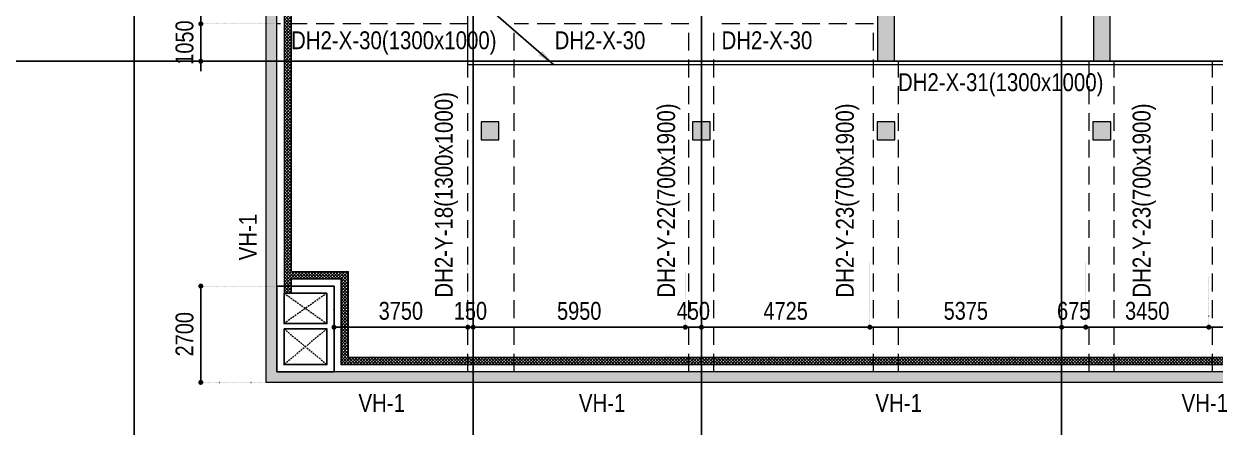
# Model space of a CAD drawing. Header units: millimetres. Extents: x 2356525 to 2927188, y -665534 to -417818.
# Drawn here: x 2727843 to 2761243, y -620237 to -608931 of the extents above; entities that cross this region are included whole.
import ezdxf
from ezdxf.enums import TextEntityAlignment as Align

# ---------------------------------------------------------------- set-up
doc = ezdxf.new("R2010")
doc.units = ezdxf.units.MM
doc.header["$LTSCALE"] = 200
doc.header["$MEASUREMENT"] = 0
for name, pattern in [('$1$HIDDEN', [0.375, 0.25, -0.125]), ('CHG_XX_Cot_Ham 2$0$MB_Luoi truc$0$HTT Hidden 21', [3, 2, -1]), ('CHG_XX_Damsan_Ham 2$0$CHG_XX_Damsan_Ham 2$0$HIDDEN', [0.375, 0.25, -0.125]), ('CHG_XX_Luoi truc$0$MB_Luoi truc$0$Center101', [13, 10, -1, 1, -1]), ('DOT2', [0.125, 0, -0.125])]:
    doc.linetypes.add(name, pattern=pattern)
doc.layers.get('0').update_dxf_attribs({"lineweight": 9})
doc.layers.get('Defpoints').update_dxf_attribs({"color": 10, "lineweight": 0})
for name, color, linetype, lineweight in [('$0$CHG_XX_Damsan_Ham 2$0$Start net bao', 3, 'Continuous', 18), ('$0$DMo', 9, '$1$HIDDEN', 9), ('CHG_XX_Cot_Ham 2$0$NS-Pier-H2', 150, 'Continuous', 13), ('CHG_XX_Cot_Ham 2$0$NS-Pier-H2 @ 1', 150, 'Continuous', 13), ('CHG_XX_Cot_Ham 2$0$NS-Pier-H2 @ 150', 150, 'Continuous', 13), ("CHG_XX_Damsan_Ham 2$0$CHG_XX_Damsan_Ham 2$0$'S_General_Hidden_1 Thin", 1, 'CHG_XX_Damsan_Ham 2$0$CHG_XX_Damsan_Ham 2$0$HIDDEN', 18), ('CHG_XX_Damsan_Ham 2$0$CHG_XX_Damsan_Ham 2$0$CHG_XX_Damsan_Ham 2$0$Start net bao', 3, 'Continuous', 18), ('CHG_XX_Damsan_Ham 2$0$CHG_XX_Damsan_Ham 2$0$DBAO', 3, 'Continuous', 13), ('CHG_XX_Damsan_Ham 2$0$CHG_XX_Damsan_Ham 2$0$DMo', 9, 'CHG_XX_Damsan_Ham 2$0$CHG_XX_Damsan_Ham 2$0$HIDDEN', 9), ('CHG_XX_Damsan_Ham 2$0$CHG_XX_Damsan_Ham 2$0$DTE-MEP-H-SLAB TEXT', 3, 'Continuous', 0), ('CHG_XX_Damsan_Ham 2$0$CHG_XX_Damsan_Ham 2$0$mach ngung thi cong', 6, 'Continuous', 13), ('CHG_XX_Damsan_Ham 2$0$CHG_XX_Damsan_Ham 2$0$Start hatch', 8, 'Continuous', 25), ('CHG_XX_Damsan_Ham 2$0$CHG_XX_Damsan_Ham 2$0$Start hatch @ 1', 8, 'Continuous', 25), ('CHG_XX_Damsan_Ham 2$0$CHG_XX_Damsan_Ham 2$0$Start net bao', 3, 'Continuous', 18), ('CHG_XX_Damsan_Ham 2$0$HATCH', 57, 'Continuous', 9), ('CHG_XX_Damsan_Ham 2$0$mach ngung thi cong', 6, 'Continuous', 13), ('DBAO', 90, 'Continuous', 13), ('STICK', 1, 'Continuous', 9), ('TEXT P X', 1, 'Continuous', 9), ('TEXT P Y', 2, 'Continuous', 15)]:
    doc.layers.add(name, color=color, linetype=linetype, lineweight=lineweight)
for name, color, linetype in [('8', 8, 'Continuous'), ('CHG_XX_Damsan_Ham 2$0$CHG_XX_Damsan_Ham 2$0$MEP-00-GENERAL-35', 2, 'Continuous'), ('CHG_XX_Luoi truc$0$Grid', 34, 'Continuous'), ('CHG_XX_Luoi truc$0$Grid Line', 251, 'CHG_XX_Luoi truc$0$MB_Luoi truc$0$Center101'), ('dim', 1, 'Continuous')]:
    doc.layers.add(name, color=color, linetype=linetype)
for name, color, linetype, lineweight, plot in [('CHG_XX_Cot_Ham 2$0$NS-Column-H2', 90, 'Continuous', 13, False), ('CHG_XX_Cot_Ham 2$0$NS-Column-H2 @ 1', 90, 'Continuous', 13, False), ('CHG_XX_Cot_Ham 2$0$NS-Column-H2 @ 150', 90, 'Continuous', 13, False)]:
    doc.layers.add(name, color=color, linetype=linetype, lineweight=lineweight, plot=plot)
doc.styles.add('CHG_XX_Luoi truc$0$MB_Luoi truc$0$Grid A-F$0$VNI-HelveCB', font='')
doc.styles.add('MB_Luoi truc$0$Arial_C', font='arial.ttf', dxfattribs={"width": 0.8})
doc.styles.add('TTP-HelCon', font='')
doc.styles.get('CHG_XX_Luoi truc$0$MB_Luoi truc$0$Grid A-F$0$VNI-HelveCB').set_extended_font_data('VNI-Helve-Condense', bold=True)
doc.styles.get('TTP-HelCon').set_extended_font_data('VNI-Helve-Condense')
doc.dimstyles.new('200', dxfattribs={"dimscale": 200, "dimtxt": 2.5, "dimasz": 0.7, "dimexe": 0.0003, "dimexo": 0, "dimgap": 1, "dimtad": 1, "dimdec": 0, "dimzin": 12, "dimdsep": 46, "dimtxsty": 'MB_Luoi truc$0$Arial_C', "dimblk": 'MB_Luoi truc$0$_Dot', "dimcen": 0.5, "dimclrd": 256, "dimclre": 8, "dimclrt": 1, "dimadec": 0, "dimazin": 0, "dimtfac": 1, "dimtdec": 0, "dimtix": 1, "dimtmove": 2, "dimatfit": 3, "dimldrblk": 'MB_Luoi truc$0$HTT Arrow 30', "dimfxl": 1, "dimtolj": 1, "dimtzin": 0, "dimlwe": -1, "dimarcsym": 0})
doc.dimstyles.new('TTP-100', dxfattribs={"dimscale": 100, "dimtxt": 2.5, "dimasz": 1, "dimexe": 1, "dimexo": 0, "dimgap": 0.09, "dimtad": 0, "dimdec": 4, "dimrnd": 1, "dimdsep": 46, "dimtxsty": 'TTP-HelCon', "dimblk": 'Stick', "dimcen": 0.09, "dimdle": 1.5, "dimclrd": 256, "dimclre": 256, "dimclrt": 7, "dimadec": 0, "dimazin": 0, "dimtfac": 1, "dimtdec": 4, "dimtix": 1, "dimtmove": 0, "dimatfit": 3, "dimfxl": 1, "dimtvp": 1, "dimtolj": 1, "dimtzin": 0, "dimlwd": -1, "dimlwe": -1, "dimarcsym": 1})

# ---------------------------------------------------------------- blocks, each defined once
blk = doc.blocks.new('Stick')
at = {"layer": 'STICK'}
h = blk.add_hatch(color=256, dxfattribs=at)
edge = h.paths.add_edge_path()
edge.add_line((0.3, 0.5), (-0.5, -0.3))
edge.add_arc((-0.4, -0.4), 0.141, 135, 315)
edge.add_line((-0.3, -0.5), (0.5, 0.3))
edge.add_arc((0.4, 0.4), 0.141, 315, 495)
blk.add_line((1, 0), (-1, 0), dxfattribs=at)
blk.add_lwpolyline([(0.3, 0.5), (-0.5, -0.3, 1), (-0.3, -0.5), (0.5, 0.3, 1), (0.3, 0.5, 1)], format="xyb", dxfattribs=at)
blk = doc.blocks.new('*U864')
at = {"layer": 'CHG_XX_Cot_Ham 2$0$NS-Pier-H2 @ 1'}
h = blk.add_hatch(color=256, dxfattribs=at)
h.dxf.hatch_style = 1
h.paths.add_polyline_path([(450, 0), (0, 0), (0, -2550), (450, -2550)])
at = {"layer": 'CHG_XX_Cot_Ham 2$0$NS-Pier-H2 @ 150'}
h = blk.add_hatch(color=256, dxfattribs=at)
h.dxf.hatch_style = 1
h.paths.add_polyline_path([(450, 0), (0, 0), (0, -2550), (450, -2550)])
blk = doc.blocks.new('CHG_XX_Cot_Ham 2$0$Block A_C450x2250')
at = {"layer": 'CHG_XX_Cot_Ham 2$0$NS-Pier-H2'}
blk.add_lwpolyline([(450, -2550), (0, -2550), (0, 0), (450, 0)], close=True, dxfattribs=at)
blk.add_blockref('*U864', (0, 0), dxfattribs=at)
blk = doc.blocks.new('*U866')
at = {"layer": 'CHG_XX_Cot_Ham 2$0$NS-Column-H2 @ 1'}
h = blk.add_hatch(color=256, dxfattribs=at)
h.dxf.hatch_style = 1
h.paths.add_polyline_path([(-250, -250), (-250, 250), (250, 250), (250, -250)])
at = {"layer": 'CHG_XX_Cot_Ham 2$0$NS-Column-H2 @ 150'}
h = blk.add_hatch(color=256, dxfattribs=at)
h.dxf.hatch_style = 1
h.paths.add_polyline_path([(-250, -250), (-250, 250), (250, 250), (250, -250)])
blk = doc.blocks.new('CHG_XX_Cot_Ham 2$0$500x500')
at = {"layer": 'CHG_XX_Cot_Ham 2$0$NS-Column-H2'}
blk.add_lwpolyline([(250, -250), (250, 250), (-250, 250), (-250, -250)], close=True, dxfattribs=at)
blk.add_blockref('*U866', (0, 0), dxfattribs=at)
blk = doc.blocks.new('*U835')
at = {"layer": 'CHG_XX_Luoi truc$0$Grid Line'}
blk.add_line((0, 0), (0, 608), dxfattribs=at)
at = {"layer": 'CHG_XX_Luoi truc$0$Grid', "lineweight": -2, "style": 'CHG_XX_Luoi truc$0$MB_Luoi truc$0$Grid A-F$0$VNI-HelveCB'}
for tag, p in [('GRIDSUB', (0, 617)), ('GRID', (0, -9))]:
    blk.add_attdef(tag, text='', height=5, dxfattribs=at).set_placement(p, align=Align.MIDDLE)
blk = doc.blocks.new('*U837')
at = {"layer": 'CHG_XX_Luoi truc$0$Grid Line'}
blk.add_line((0, 0), (0, 438), dxfattribs=at)
at = {"layer": 'CHG_XX_Luoi truc$0$Grid', "lineweight": -2, "style": 'CHG_XX_Luoi truc$0$MB_Luoi truc$0$Grid A-F$0$VNI-HelveCB'}
for tag, p in [('GRIDSUB', (0, 447)), ('GRID', (0, -9))]:
    blk.add_attdef(tag, text='', height=5, dxfattribs=at).set_placement(p, align=Align.MIDDLE)
blk = doc.blocks.new('CHG_XX_Luoi truc')
at = {"layer": 'CHG_XX_Luoi truc$0$Grid', "xscale": 300, "yscale": 300, "zscale": 300}
for p in [(28650, -12747), (38150, -12747), (44550, -12747), (54650, -12747)]:
    blk.add_blockref('*U835', p, dxfattribs=at)
at = {"layer": 'CHG_XX_Luoi truc$0$Grid', "xscale": 300.0000000000013, "yscale": 300.0000000000013, "zscale": 300.0000000000013, "rotation": 90}
blk.add_blockref('*U837', (110703, 0), dxfattribs=at)
blk = doc.blocks.new('CHG_XX_Cot_Ham 2')
at = {"layer": 'CHG_XX_Cot_Ham 2$0$NS-Pier-H2'}
h = blk.add_hatch(color=256, dxfattribs=at)
h.dxf.hatch_style = 1
h.paths.add_polyline_path([(99639.2, 163400), (-10900, 163400), (-10900, 85450), (-300, 85450), (-300, 84050), (32350, 84050), (32350, -9000), (103575.5, -9000), (106050, -6022), (106050, 158254.3)])
h.paths.add_polyline_path([(99533.7, 163100), (105750, 158110.4), (105750, 90450), (105650, 90450), (105750, 90450), (105750, 13850), (105750, 13722.3), (105750, -5913.6), (103434.7, -8700), (93599.8, -8700), (93299.8, -8700), (32650, -8700), (32650, 84350), (0, 84350), (0, 85750), (-10600, 85750), (-10600, 163100), (93600, 163100)], flags=16)
for p, q in [((32650, -8700), (32650, 84350)), ((32350, -9000), (32350, 84050)), ((103575.5, -9000), (32350, -9000)), ((93599.8, -8700), (32650, -8700))]:
    blk.add_line(p, q, dxfattribs=at)
at = {"layer": 'CHG_XX_Cot_Ham 2$0$NS-Pier-H2', "linetype": 'CHG_XX_Cot_Ham 2$0$MB_Luoi truc$0$HTT Hidden 21'}
blk.add_lwpolyline([(99639.2, 163400), (106050, 158254.3), (106050, -6022), (103575.5, -9000), (32350, -9000), (32350, 84050), (-300, 84050), (-300, 85450), (-10900, 85450), (-10900, 163400)], close=True, dxfattribs=at)
at = {"layer": 'CHG_XX_Cot_Ham 2$0$NS-Column-H2'}
for p in [(38625, -1950), (44550, -1950), (49725, -1950), (55775, -1950)]:
    blk.add_blockref('CHG_XX_Cot_Ham 2$0$500x500', p, dxfattribs=at)
at = {"layer": 'CHG_XX_Cot_Ham 2$0$NS-Pier-H2'}
for name, p in [('CHG_XX_Luoi truc', (0, 0)), ('CHG_XX_Cot_Ham 2$0$Block A_C450x2250', (49500, 2550)), ('CHG_XX_Cot_Ham 2$0$Block A_C450x2250', (55550, 2550))]:
    blk.add_blockref(name, p, dxfattribs=at)
blk = doc.blocks.new('MB_Luoi truc$0$_Dot')
at = {"color": 0, "linetype": 'ByBlock', "lineweight": -2}
blk.add_line((-0.5, 0), (-1, 0), dxfattribs=at)
at = {"color": 0, "linetype": 'ByBlock', "const_width": 0.5}
blk.add_lwpolyline([(-0.25, 0, 1), (0.25, 0, 1)], format="xyb", close=True, dxfattribs=at)
blk = doc.blocks.new('*D105')
at = {"layer": 'Defpoints', "color": 0, "transparency": 16777216}
for p in [(2732805, -608931), (2734939, -608931), (2734639, -609981)]:
    blk.add_point(p, dxfattribs=at)
at = {"layer": 'dim', "lineweight": -2, "transparency": 16777216}
for p, q in [((2732805, -608791), (2732805, -608651)), ((2732805, -609981), (2732805, -608931)), ((2732805, -610121), (2732805, -610261))]:
    blk.add_line(p, q, dxfattribs=at)
at = {"layer": 'dim', "color": 8, "linetype": 'DOT2', "transparency": 16777216}
for p, q in [((2734939, -608931), (2732805, -608931)), ((2734639, -609981), (2732805, -609981))]:
    blk.add_line(p, q, dxfattribs=at)
at = {"layer": 'dim', "lineweight": -2, "transparency": 16777216, "xscale": 140, "yscale": 140, "zscale": 140}
for p, rotation in [((2732805, -608931), 270), ((2732805, -609981), 90)]:
    blk.add_blockref('MB_Luoi truc$0$_Dot', p, dxfattribs=dict(at, rotation=rotation))
at = {"layer": 'dim', "color": 1, "transparency": 16777216, "insert": (2732350, -609456), "char_height": 500, "attachment_point": 5, "rotation": 90, "style": 'MB_Luoi truc$0$Arial_C'}
blk.add_mtext('\\A1;1050', dxfattribs=at)
blk = doc.blocks.new('MB_Luoi truc$0$HTT Arrow 30')
blk.add_hatch(color=256).paths.add_polyline_path([(-2.5, 0.375), (-2.5, -0.375), (0, 0)])
at = {"color": 0, "linetype": 'ByBlock', "lineweight": -2}
for p, q in [((0, 0), (-2.5, 0.375)), ((-2.5, -0.375), (-2.5, 0.375)), ((0, 0), (-2.5, -0.375))]:
    blk.add_line(p, q, dxfattribs=at)
blk = doc.blocks.new('*D158')
at = {"layer": 'Defpoints', "color": 0, "transparency": 16777216}
for p in [(2740290, -615553), (2740439, -615553), (2740439, -617434)]:
    blk.add_point(p, dxfattribs=at)
at = {"layer": 'dim', "color": 8, "linetype": 'DOT2', "transparency": 16777216}
for p, q in [((2740290, -615553), (2740290, -617434)), ((2740439, -615553), (2740439, -617434))]:
    blk.add_line(p, q, dxfattribs=at)
at = {"layer": 'dim', "lineweight": -2, "transparency": 16777216}
for p, q in [((2740150, -617434), (2740010, -617434)), ((2740290, -617434), (2740439, -617434)), ((2740579, -617434), (2740719, -617434))]:
    blk.add_line(p, q, dxfattribs=at)
at = {"layer": 'dim', "lineweight": -2, "transparency": 16777216, "xscale": 140, "yscale": 140, "zscale": 140}
blk.add_blockref('MB_Luoi truc$0$_Dot', (2740290, -617434), dxfattribs=at)
at = {"layer": 'dim', "lineweight": -2, "transparency": 16777216, "xscale": 140, "yscale": 140, "zscale": 140, "rotation": 180}
blk.add_blockref('MB_Luoi truc$0$_Dot', (2740439, -617434), dxfattribs=at)
at = {"layer": 'dim', "color": 1, "transparency": 16777216, "insert": (2740364, -616979), "char_height": 500, "attachment_point": 5, "style": 'MB_Luoi truc$0$Arial_C'}
blk.add_mtext('\\A1;150', dxfattribs=at)
blk = doc.blocks.new('*D159')
at = {"layer": 'Defpoints', "color": 0, "transparency": 16777216}
for p in [(2740439, -615553), (2746389, -615905), (2746389, -617434)]:
    blk.add_point(p, dxfattribs=at)
at = {"layer": 'dim', "color": 8, "linetype": 'DOT2', "transparency": 16777216}
for p, q in [((2740439, -615553), (2740439, -617434)), ((2746389, -615905), (2746389, -617434))]:
    blk.add_line(p, q, dxfattribs=at)
at = {"layer": 'dim', "lineweight": -2, "transparency": 16777216}
blk.add_line((2740579, -617434), (2746249, -617434), dxfattribs=at)
at = {"layer": 'dim', "lineweight": -2, "transparency": 16777216, "xscale": 140, "yscale": 140, "zscale": 140, "rotation": 180}
blk.add_blockref('MB_Luoi truc$0$_Dot', (2740439, -617434), dxfattribs=at)
at = {"layer": 'dim', "lineweight": -2, "transparency": 16777216, "xscale": 140, "yscale": 140, "zscale": 140}
blk.add_blockref('MB_Luoi truc$0$_Dot', (2746389, -617434), dxfattribs=at)
at = {"layer": 'dim', "color": 1, "transparency": 16777216, "insert": (2743414, -616979), "char_height": 500, "attachment_point": 5, "style": 'MB_Luoi truc$0$Arial_C'}
blk.add_mtext('\\A1;5950', dxfattribs=at)
blk = doc.blocks.new('*D160')
at = {"layer": 'Defpoints', "color": 0, "transparency": 16777216}
for p in [(2746389, -615905), (2746839, -616152), (2746839, -617434)]:
    blk.add_point(p, dxfattribs=at)
at = {"layer": 'dim', "color": 8, "linetype": 'DOT2', "transparency": 16777216}
for p, q in [((2746389, -615905), (2746389, -617434)), ((2746839, -616152), (2746839, -617434))]:
    blk.add_line(p, q, dxfattribs=at)
at = {"layer": 'dim', "lineweight": -2, "transparency": 16777216}
for p, q in [((2746249, -617434), (2746109, -617434)), ((2746389, -617434), (2746839, -617434)), ((2746979, -617434), (2747119, -617434))]:
    blk.add_line(p, q, dxfattribs=at)
at = {"layer": 'dim', "lineweight": -2, "transparency": 16777216, "xscale": 140, "yscale": 140, "zscale": 140}
blk.add_blockref('MB_Luoi truc$0$_Dot', (2746389, -617434), dxfattribs=at)
at = {"layer": 'dim', "lineweight": -2, "transparency": 16777216, "xscale": 140, "yscale": 140, "zscale": 140, "rotation": 180}
blk.add_blockref('MB_Luoi truc$0$_Dot', (2746839, -617434), dxfattribs=at)
at = {"layer": 'dim', "color": 1, "transparency": 16777216, "insert": (2746614, -616979), "char_height": 500, "attachment_point": 5, "style": 'MB_Luoi truc$0$Arial_C'}
blk.add_mtext('\\A1;450', dxfattribs=at)
blk = doc.blocks.new('*D161')
at = {"layer": 'Defpoints', "color": 0, "transparency": 16777216}
for p in [(2751564, -615627), (2746839, -616152), (2751564, -617434)]:
    blk.add_point(p, dxfattribs=at)
at = {"layer": 'dim', "color": 8, "linetype": 'DOT2', "transparency": 16777216}
for p, q in [((2751564, -615627), (2751564, -617434)), ((2746839, -616152), (2746839, -617434))]:
    blk.add_line(p, q, dxfattribs=at)
at = {"layer": 'dim', "lineweight": -2, "transparency": 16777216}
blk.add_line((2746979, -617434), (2751424, -617434), dxfattribs=at)
at = {"layer": 'dim', "lineweight": -2, "transparency": 16777216, "xscale": 140, "yscale": 140, "zscale": 140, "rotation": 180}
blk.add_blockref('MB_Luoi truc$0$_Dot', (2746839, -617434), dxfattribs=at)
at = {"layer": 'dim', "lineweight": -2, "transparency": 16777216, "xscale": 140, "yscale": 140, "zscale": 140}
blk.add_blockref('MB_Luoi truc$0$_Dot', (2751564, -617434), dxfattribs=at)
at = {"layer": 'dim', "color": 1, "transparency": 16777216, "insert": (2749202, -616979), "char_height": 500, "attachment_point": 5, "style": 'MB_Luoi truc$0$Arial_C'}
blk.add_mtext('\\A1;4725', dxfattribs=at)
blk = doc.blocks.new('*D162')
at = {"layer": 'Defpoints', "color": 0, "transparency": 16777216}
for p in [(2751564, -615627), (2756939, -615811), (2756939, -617434)]:
    blk.add_point(p, dxfattribs=at)
at = {"layer": 'dim', "color": 8, "linetype": 'DOT2', "transparency": 16777216}
for p, q in [((2751564, -615627), (2751564, -617434)), ((2756939, -615811), (2756939, -617434))]:
    blk.add_line(p, q, dxfattribs=at)
at = {"layer": 'dim', "lineweight": -2, "transparency": 16777216}
blk.add_line((2751704, -617434), (2756799, -617434), dxfattribs=at)
at = {"layer": 'dim', "lineweight": -2, "transparency": 16777216, "xscale": 140, "yscale": 140, "zscale": 140, "rotation": 180}
blk.add_blockref('MB_Luoi truc$0$_Dot', (2751564, -617434), dxfattribs=at)
at = {"layer": 'dim', "lineweight": -2, "transparency": 16777216, "xscale": 140, "yscale": 140, "zscale": 140}
blk.add_blockref('MB_Luoi truc$0$_Dot', (2756939, -617434), dxfattribs=at)
at = {"layer": 'dim', "color": 1, "transparency": 16777216, "insert": (2754252, -616978), "char_height": 500, "attachment_point": 5, "style": 'MB_Luoi truc$0$Arial_C'}
blk.add_mtext('\\A1;5375', dxfattribs=at)
blk = doc.blocks.new('*D163')
at = {"layer": 'Defpoints', "color": 0, "transparency": 16777216}
for p in [(2756939, -615811), (2757614, -615619), (2757614, -617434)]:
    blk.add_point(p, dxfattribs=at)
at = {"layer": 'dim', "color": 8, "linetype": 'DOT2', "transparency": 16777216}
for p, q in [((2756939, -615811), (2756939, -617434)), ((2757614, -615619), (2757614, -617434))]:
    blk.add_line(p, q, dxfattribs=at)
at = {"layer": 'dim', "lineweight": -2, "transparency": 16777216}
for p, q in [((2756799, -617434), (2756659, -617434)), ((2756939, -617434), (2757614, -617434)), ((2757754, -617434), (2757894, -617434))]:
    blk.add_line(p, q, dxfattribs=at)
at = {"layer": 'dim', "lineweight": -2, "transparency": 16777216, "xscale": 140, "yscale": 140, "zscale": 140}
blk.add_blockref('MB_Luoi truc$0$_Dot', (2756939, -617434), dxfattribs=at)
at = {"layer": 'dim', "lineweight": -2, "transparency": 16777216, "xscale": 140, "yscale": 140, "zscale": 140, "rotation": 180}
blk.add_blockref('MB_Luoi truc$0$_Dot', (2757614, -617434), dxfattribs=at)
at = {"layer": 'dim', "color": 1, "transparency": 16777216, "insert": (2757277, -616979), "char_height": 500, "attachment_point": 5, "style": 'MB_Luoi truc$0$Arial_C'}
blk.add_mtext('\\A1;675', dxfattribs=at)
blk = doc.blocks.new('*D164')
at = {"layer": 'Defpoints', "color": 0, "transparency": 16777216}
for p in [(2757614, -615619), (2761064, -616016), (2761064, -617434)]:
    blk.add_point(p, dxfattribs=at)
at = {"layer": 'dim', "color": 8, "linetype": 'DOT2', "transparency": 16777216}
for p, q in [((2757614, -615619), (2757614, -617434)), ((2761064, -616016), (2761064, -617434))]:
    blk.add_line(p, q, dxfattribs=at)
at = {"layer": 'dim', "lineweight": -2, "transparency": 16777216}
blk.add_line((2757754, -617434), (2760924, -617434), dxfattribs=at)
at = {"layer": 'dim', "lineweight": -2, "transparency": 16777216, "xscale": 140, "yscale": 140, "zscale": 140, "rotation": 180}
blk.add_blockref('MB_Luoi truc$0$_Dot', (2757614, -617434), dxfattribs=at)
at = {"layer": 'dim', "lineweight": -2, "transparency": 16777216, "xscale": 140, "yscale": 140, "zscale": 140}
blk.add_blockref('MB_Luoi truc$0$_Dot', (2761064, -617434), dxfattribs=at)
at = {"layer": 'dim', "color": 1, "transparency": 16777216, "insert": (2759339, -616978), "char_height": 500, "attachment_point": 5, "style": 'MB_Luoi truc$0$Arial_C'}
blk.add_mtext('\\A1;3450', dxfattribs=at)
blk = doc.blocks.new('*D165')
at = {"layer": 'Defpoints', "color": 0, "transparency": 16777216}
for p in [(2763439, -615811), (2761064, -616016), (2763439, -617434)]:
    blk.add_point(p, dxfattribs=at)
at = {"layer": 'dim', "color": 8, "linetype": 'DOT2', "transparency": 16777216}
for p, q in [((2763439, -615811), (2763439, -617434)), ((2761064, -616016), (2761064, -617434))]:
    blk.add_line(p, q, dxfattribs=at)
at = {"layer": 'dim', "lineweight": -2, "transparency": 16777216}
blk.add_line((2761204, -617434), (2763299, -617434), dxfattribs=at)
at = {"layer": 'dim', "lineweight": -2, "transparency": 16777216, "xscale": 140, "yscale": 140, "zscale": 140, "rotation": 180}
blk.add_blockref('MB_Luoi truc$0$_Dot', (2761064, -617434), dxfattribs=at)
at = {"layer": 'dim', "lineweight": -2, "transparency": 16777216, "xscale": 140, "yscale": 140, "zscale": 140}
blk.add_blockref('MB_Luoi truc$0$_Dot', (2763439, -617434), dxfattribs=at)
at = {"layer": 'dim', "color": 1, "transparency": 16777216, "insert": (2762252, -616978), "char_height": 500, "attachment_point": 5, "style": 'MB_Luoi truc$0$Arial_C'}
blk.add_mtext('\\A1;2375', dxfattribs=at)
blk = doc.blocks.new('*D340')
at = {"layer": 'Defpoints', "color": 0, "transparency": 16777216}
for p in [(2732805, -598106), (2734939, -598106), (2734939, -608931)]:
    blk.add_point(p, dxfattribs=at)
at = {"layer": 'dim', "color": 8, "linetype": 'DOT2', "transparency": 16777216}
for p, q in [((2734939, -598106), (2732805, -598106)), ((2734939, -608931), (2732805, -608931))]:
    blk.add_line(p, q, dxfattribs=at)
at = {"layer": 'dim', "lineweight": -2, "transparency": 16777216}
blk.add_line((2732805, -608791), (2732805, -598246), dxfattribs=at)
at = {"layer": 'dim', "lineweight": -2, "transparency": 16777216, "xscale": 140, "yscale": 140, "zscale": 140}
for p, rotation in [((2732805, -598106), 90), ((2732805, -608931), 270)]:
    blk.add_blockref('MB_Luoi truc$0$_Dot', p, dxfattribs=dict(at, rotation=rotation))
at = {"layer": 'dim', "color": 1, "transparency": 16777216, "insert": (2732350, -603519), "char_height": 500, "attachment_point": 5, "rotation": 90, "style": 'MB_Luoi truc$0$Arial_C'}
blk.add_mtext('\\A1;10825', dxfattribs=at)
blk = doc.blocks.new('*D362')
at = {"layer": 'Defpoints', "color": 0, "transparency": 16777216}
for p in [(2740290, -615553), (2736539, -616281), (2736539, -617434)]:
    blk.add_point(p, dxfattribs=at)
at = {"layer": 'dim', "color": 8, "linetype": 'DOT2', "transparency": 16777216}
for p, q in [((2740290, -615553), (2740290, -617434)), ((2736539, -616281), (2736539, -617434))]:
    blk.add_line(p, q, dxfattribs=at)
at = {"layer": 'dim', "lineweight": -2, "transparency": 16777216}
blk.add_line((2740150, -617434), (2736679, -617434), dxfattribs=at)
at = {"layer": 'dim', "lineweight": -2, "transparency": 16777216, "xscale": 140, "yscale": 140, "zscale": 140, "rotation": 180}
blk.add_blockref('MB_Luoi truc$0$_Dot', (2736539, -617434), dxfattribs=at)
at = {"layer": 'dim', "lineweight": -2, "transparency": 16777216, "xscale": 140, "yscale": 140, "zscale": 140}
blk.add_blockref('MB_Luoi truc$0$_Dot', (2740290, -617434), dxfattribs=at)
at = {"layer": 'dim', "color": 1, "transparency": 16777216, "insert": (2738414, -616978), "char_height": 500, "attachment_point": 5, "style": 'MB_Luoi truc$0$Arial_C'}
blk.add_mtext('\\A1;3750', dxfattribs=at)
blk = doc.blocks.new('*D363')
at = {"layer": 'Defpoints', "color": 0, "transparency": 16777216}
for p in [(2732805, -616281), (2734939, -616281), (2734639, -618981)]:
    blk.add_point(p, dxfattribs=at)
at = {"layer": 'dim', "color": 8, "linetype": 'DOT2', "transparency": 16777216}
for p, q in [((2734939, -616281), (2732805, -616281)), ((2734639, -618981), (2732805, -618981))]:
    blk.add_line(p, q, dxfattribs=at)
at = {"layer": 'dim', "lineweight": -2, "transparency": 16777216}
blk.add_line((2732805, -618841), (2732805, -616421), dxfattribs=at)
at = {"layer": 'dim', "lineweight": -2, "transparency": 16777216, "xscale": 140, "yscale": 140, "zscale": 140}
for p, rotation in [((2732805, -616281), 90), ((2732805, -618981), 270)]:
    blk.add_blockref('MB_Luoi truc$0$_Dot', p, dxfattribs=dict(at, rotation=rotation))
at = {"layer": 'dim', "color": 1, "transparency": 16777216, "insert": (2732350, -617631), "char_height": 500, "attachment_point": 5, "rotation": 90, "style": 'MB_Luoi truc$0$Arial_C'}
blk.add_mtext('\\A1;2700', dxfattribs=at)
blk = doc.blocks.new('CHG_XX_Damsan_Ham 2$0$CHG_XX_Damsan_Ham 2$0$sdfsgdh')
at = {"layer": 'CHG_XX_Damsan_Ham 2$0$CHG_XX_Damsan_Ham 2$0$Start hatch', "ltscale": 0.5}
h = blk.add_hatch(dxfattribs=at)
h.set_pattern_fill('ANSI37', color=256, scale=500)
h.set_pattern_definition([(45, (273994.73, -7150), (-44.194174, 44.194174), []), (135, (273994.73, -7150), (-44.194174, -44.194174), [])])
h.paths.add_polyline_path([(99888, -169200), (99488, -169200), (99488, -167800), (102288, -167800), (102288, -169400), (103600, -169400), (103600, -146850), (103600, -146650), (103400, -146650), (103400, -169200), (102488, -169200), (102488, -167600), (99288, -167600), (99288, -169200), (45350, -169200), (45350, -169400), (99888, -169400)])
at = {"layer": 'CHG_XX_Damsan_Ham 2$0$CHG_XX_Damsan_Ham 2$0$Start hatch @ 1', "ltscale": 0.5}
h = blk.add_hatch(dxfattribs=at)
h.set_pattern_fill('ANSI37', color=256, scale=500)
h.set_pattern_definition([(45, (273994.73, -8650), (-44.194174, 44.194174), []), (135, (273994.73, -8650), (-44.194174, -44.194174), [])])
h.paths.add_polyline_path([(43750, -126131), (43550, -126131), (43550, -167400), (43750, -167400), (43750, -167000), (45150, -167000), (45150, -169400), (45350, -169400), (45350, -170700), (45350, -166800), (43750, -166800)])
at = {"layer": 'CHG_XX_Damsan_Ham 2$0$CHG_XX_Damsan_Ham 2$0$DTE-MEP-H-SLAB TEXT', "color": 2, "ltscale": 0.5}
for p, q in [((43550, -125531), (43550, -167400)), ((43750, -126131), (43750, -166800)), ((43750, -167000), (43750, -167400)), ((43750, -167400), (43550, -167400))]:
    blk.add_line(p, q, dxfattribs=at)
at = {"layer": 'CHG_XX_Damsan_Ham 2$0$CHG_XX_Damsan_Ham 2$0$MEP-00-GENERAL-35'}
for points in [[(43750, -166800), (45350, -166800), (45350, -169200), (99288, -169200)], [(43750, -167000), (45150, -167000), (45150, -169400), (99888, -169400)]]:
    blk.add_lwpolyline(points, dxfattribs=at)
for points in [[(44950, -167200), (44950, -169600), (43350, -169600), (43350, -167200)], [(44750, -167400), (44750, -168250), (43550, -168250), (43550, -167400)], [(43550, -168400), (43550, -169400), (44750, -169400), (44750, -168400)]]:
    blk.add_lwpolyline(points, close=True, dxfattribs=at)
blk = doc.blocks.new('CHG_XX_Damsan_Ham 2', base_point=(3089256, -609981))
at = {"layer": "CHG_XX_Damsan_Ham 2$0$CHG_XX_Damsan_Ham 2$0$'S_General_Hidden_1 Thin", "ltscale": 10}
for p, q in [((38000, 1050), (32650, 1050)), ((38000, -8700), (38000, 1050)), ((44200, 1050), (39300, 1050)), ((39300, -8700), (39300, 1050)), ((44200, -8700), (44200, 1050)), ((49375, 1050), (44900, 1050)), ((44900, -8700), (44900, 1050)), ((49375, -8700), (49375, 1050)), ((55425, 0), (50075, 0)), ((50075, -8700), (50075, 0)), ((55425, -8700), (55425, 0)), ((58875, 0), (56125, 0)), ((56125, -8700), (56125, 0)), ((58875, -8700), (58875, 0))]:
    blk.add_line(p, q, dxfattribs=at)
at = {"layer": 'CHG_XX_Damsan_Ham 2$0$CHG_XX_Damsan_Ham 2$0$CHG_XX_Damsan_Ham 2$0$Start net bao'}
for points in [[(-10900, 163400), (99639, 163400), (106050, 158250), (106050, -6022), (103576, -9000), (32350, -9000), (32350, 84050), (-300, 84050)], [(93300, -8700), (32650, -8700), (32650, 84350), (0, 84350)]]:
    blk.add_lwpolyline(points, dxfattribs=at)
at = {"layer": 'CHG_XX_Damsan_Ham 2$0$CHG_XX_Damsan_Ham 2$0$DMo'}
for p, q in [((32850, -6500), (34050, -7350)), ((34050, -6500), (32850, -7350)), ((32850, -7500), (34050, -8500)), ((34050, -7500), (32850, -8500))]:
    blk.add_line(p, q, dxfattribs=at)
at = {"layer": 'CHG_XX_Damsan_Ham 2$0$CHG_XX_Damsan_Ham 2$0$mach ngung thi cong'}
blk.add_lwpolyline([(38000, 23700), (75851, 23700), (75851, 50950), (99650, 50950), (99650, -100), (38000, -100)], close=True, dxfattribs=at)
at = {"layer": 'CHG_XX_Damsan_Ham 2$0$CHG_XX_Damsan_Ham 2$0$Start net bao'}
for points in [[(-10900, 163400), (99639, 163400), (106050, 158250), (106050, -6022), (103576, -9000), (32350, -9000), (32350, 84050), (-300, 84050)], [(93300, -8700), (32650, -8700), (32650, 84350), (0, 84350)]]:
    blk.add_lwpolyline(points, dxfattribs=at)
at = {"layer": 'CHG_XX_Damsan_Ham 2$0$mach ngung thi cong'}
blk.add_lwpolyline([(38000, 23900), (75549, 23900), (75549, 50950), (99650, 50950), (99650, -100), (38000, -100)], close=True, dxfattribs=at)
at = {"layer": 'CHG_XX_Damsan_Ham 2$0$CHG_XX_Damsan_Ham 2$0$DBAO'}
blk.add_blockref('CHG_XX_Cot_Ham 2', (0, 0), dxfattribs=at)
at = {"layer": 'CHG_XX_Damsan_Ham 2$0$CHG_XX_Damsan_Ham 2$0$DTE-MEP-H-SLAB TEXT'}
blk.add_blockref('CHG_XX_Damsan_Ham 2$0$CHG_XX_Damsan_Ham 2$0$sdfsgdh', (-10700, 160900), dxfattribs=at)
at = {"layer": 'CHG_XX_Damsan_Ham 2$0$HATCH'}
blk.add_blockref('CHG_XX_Cot_Ham 2', (0, 0), dxfattribs=at)

msp = doc.modelspace()

# ---------------------------------------------------------------- linework, layer by layer
at = {"layer": '$0$CHG_XX_Damsan_Ham 2$0$Start net bao'}
for points in [[(2691389.2, -446581), (2801928.4, -446581), (2808339.2, -451731), (2808339.2, -616003), (2805864.7, -618981), (2734639.2, -618981), (2734639.2, -525931), (2701989.2, -525931)], [(2795589, -618681), (2734939.2, -618681), (2734939.2, -525631), (2702289.2, -525631)]]:
    msp.add_lwpolyline(points, dxfattribs=at)
at = {"layer": '$0$DMo'}
for p, q in [((2735139.2, -616481), (2736339.2, -617331)), ((2736339.2, -616481), (2735139.2, -617331)), ((2735139.2, -617481), (2736339.2, -618481)), ((2736339.2, -617481), (2735139.2, -618481))]:
    msp.add_line(p, q, dxfattribs=at)

# ---------------------------------------------------------------- block references
msp.add_blockref('CHG_XX_Damsan_Ham 2', (5791545.2, -1219962))
at = {"layer": 'DBAO'}
msp.add_blockref('CHG_XX_Cot_Ham 2', (2702289.2, -609981), dxfattribs=at)

# ---------------------------------------------------------------- texts
at = {"layer": 'TEXT P X', "style": 'TTP-HelCon'}
for s, p in [('DH2-X-30(1300x1000)', (2735334.3, -609642.1)), ('DH2-X-30', (2742723.6, -609642.1)), ('DH2-X-30', (2747403.5, -609642.1)), ('DH2-X-31(1300x1000)', (2752350.1, -610817.1)), ('VH-1', (2737225, -619807.2)), ('VH-1', (2743404.8, -619807.2)), ('VH-1', (2751717.9, -619807.2)), ('VH-1', (2760301.5, -619807.2))]:
    msp.add_text(s, height=500, dxfattribs=at).set_placement(p)
msp.add_text('VH-1', height=500, rotation=90, dxfattribs=at).set_placement((2734374.7, -615560.8))
at = {"layer": 'TEXT P Y', "style": 'TTP-HelCon'}
for s, p in [('DH2-Y-18(1300x1000)', (2739867.9, -616606)), ('DH2-Y-22(700x1900)', (2746100.7, -616606)), ('DH2-Y-23(700x1900)', (2751112.3, -616606)), ('DH2-Y-23(700x1900)', (2759430.8, -616606))]:
    msp.add_text(s, height=500, rotation=90, dxfattribs=at).set_placement(p)

# ---------------------------------------------------------------- dimensions: what is measured, and where the dimension line sits
at = {"layer": 'dim'}
for base, p1, p2, picture, middle in [((2732805.2, -598106), (2734939.2, -608931), (2734939.2, -598106), '*D340', (2732349.9, -603518.5)), ((2732805.2, -608931), (2734639.2, -609981), (2734939.2, -608931), '*D105', (2732349.9, -609456)), ((2732804.9, -616281), (2734639.2, -618981), (2734939.2, -616281), '*D363', (2732349.6, -617631))]:
    dim = msp.add_linear_dim(base=base, p1=p1, p2=p2, angle=90, dimstyle='200', dxfattribs=at)
    dim.commit()
    dim.dimension.update_dxf_attribs({"geometry": picture, "text_midpoint": middle})
for base, p1, p2, picture, middle in [((2736539.2065, -617433.8687), (2740289.6642, -615553.3851), (2736539.2065, -616281.0114), '*D362', (2738414.4354, -616978.4116)), ((2740439.2113, -617433.8687), (2740289.6642, -615553.3851), (2740439.2113, -615553.3851), '*D158', (2740364.4377, -616978.5822)), ((2746389.2, -617433.9), (2740439.2, -615553.4), (2746389.2, -615905), '*D159', (2743414.2, -616978.6)), ((2751564.2, -617433.9), (2746839.2, -616152.4), (2751564.2, -615627.5), '*D161', (2749201.7, -616978.6)), ((2756939.2, -617433.9), (2751564.2, -615627.5), (2756939.2, -615811.2), '*D162', (2754251.7, -616978.4)), ((2757614.2, -617433.9), (2756939.2, -615811.2), (2757614.2, -615618.9), '*D163', (2757276.7, -616978.6)), ((2761064.2, -617433.9), (2757614.2, -615618.9), (2761064.2, -616016.2), '*D164', (2759339.2, -616978.4)), ((2763439.2, -617433.9), (2761064.2, -616016.2), (2763439.2, -615811.2), '*D165', (2762251.7, -616978.4)), ((2746839.2, -617433.9), (2746389.2, -615905), (2746839.2, -616152.4), '*D160', (2746614.2, -616978.6))]:
    dim = msp.add_linear_dim(base=base, p1=p1, p2=p2, dimstyle='200', dxfattribs=at)
    dim.commit()
    dim.dimension.update_dxf_attribs({"geometry": picture, "text_midpoint": middle})

# ---------------------------------------------------------------- leaders
at = {"layer": '8'}
msp.add_leader([(2742702.8, -610081), (2737878.2, -605877.3), (2723266.3, -605877.3)], dimstyle='TTP-100', override={"dimasz": 5, "dimgap": 0.09, "dimtad": 0, "dimfxl": 36}, dxfattribs=at)

doc.saveas('drawing.dxf')
